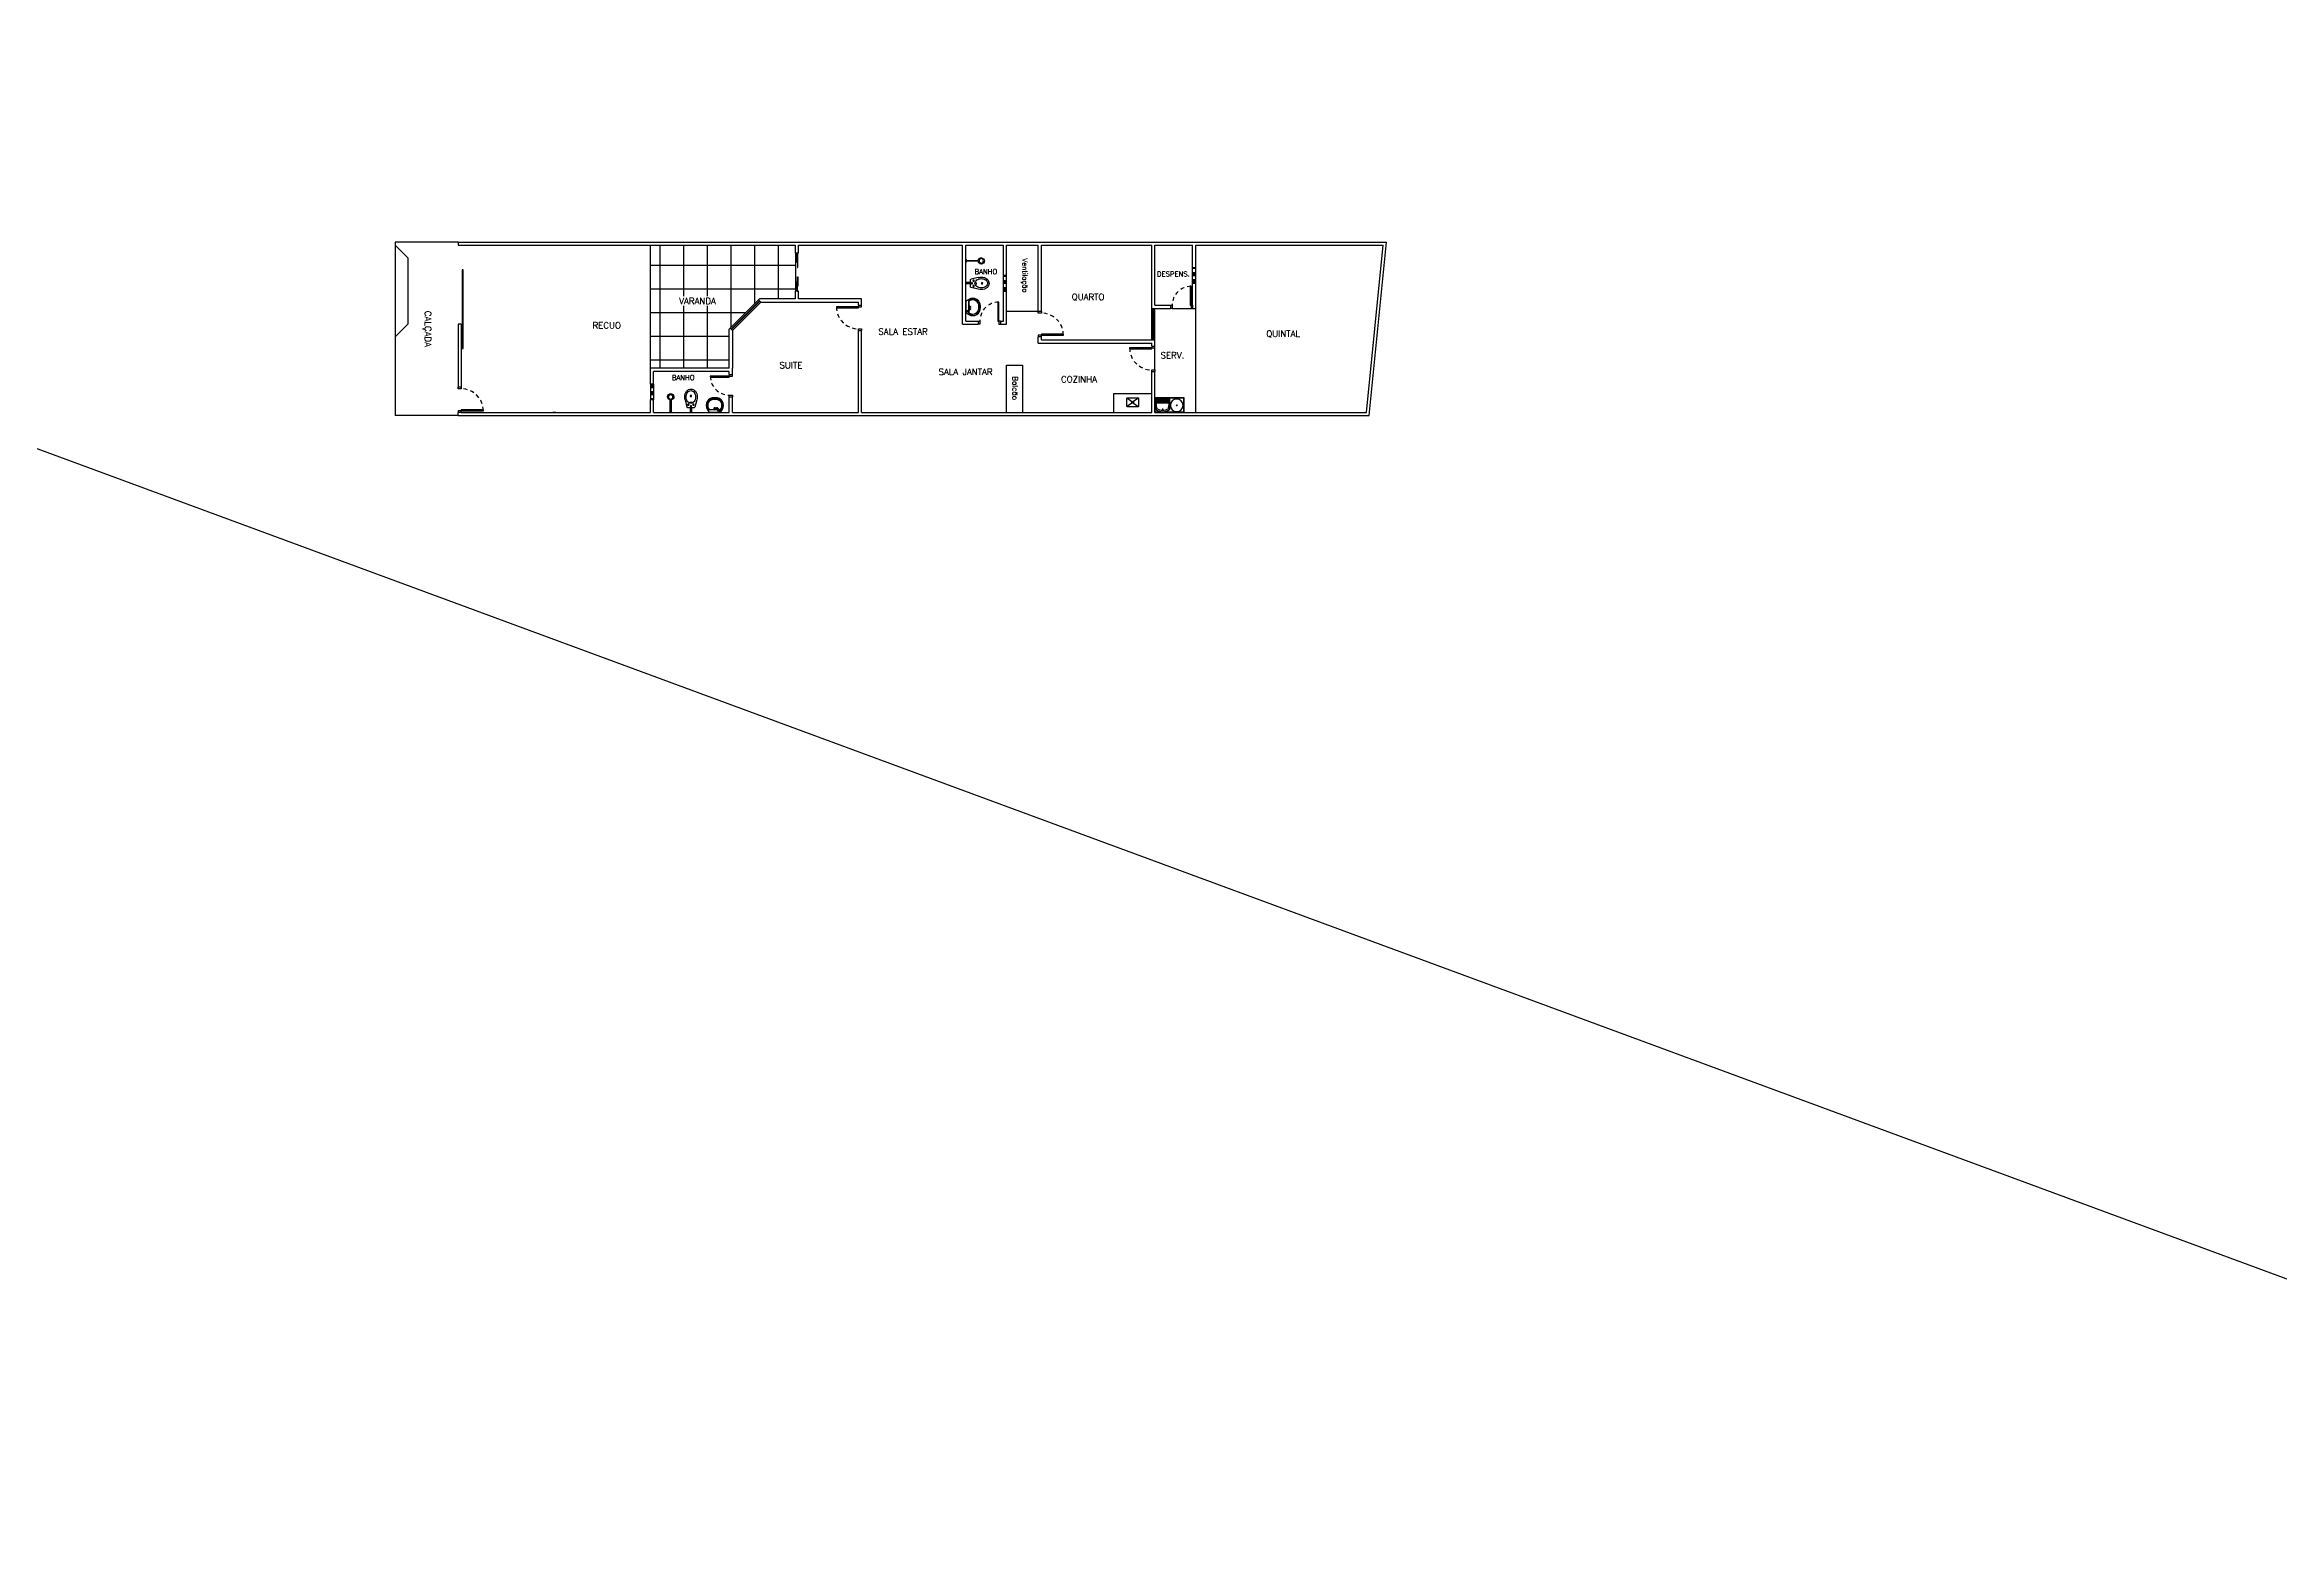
# Model space of a CAD drawing. Extents: x 1223 to 2114, y 507 to 973.
# Drawn here: x 1984.8 to 2055.7, y 554.9 to 602.3 of the extents above; entities that cross this region are included whole.
import ezdxf

# ---------------------------------------------------------------- set-up
doc = ezdxf.new("R2010")
doc.units = 0
doc.header["$MEASUREMENT"] = 0
doc.linetypes.add('HIDDEN2', pattern=[0.1875, 0.125, -0.0625])
doc.layers.get('0').update_dxf_attribs({"linetype": 'CONTINUOUS'})
for name, color, linetype in [('BANHO_COZINHA', 7, 'CONTINUOUS'), ('JANELAS', 8, 'CONTINUOUS'), ('JANELAS_EX', 4, 'CONTINUOUS'), ('JANELAS_INTERNO', 2, 'CONTINUOUS'), ('PAREDE', 2, 'CONTINUOUS'), ('PORTAS', 4, 'CONTINUOUS'), ('PROJECAO', 7, 'HIDDEN2'), ('REBAIXO', 8, 'CONTINUOUS')]:
    doc.layers.add(name, color=color, linetype=linetype)
doc.styles.add('PADRAO_TXT', font='romans.shx')

# ---------------------------------------------------------------- blocks, each defined once
blk = doc.blocks.new('BIDE')
at = {"layer": 'BANHO_COZINHA'}
for p, q in [((-0.19, 0.397), (-0.134, 0.171)), ((-0.105, 0.149), (0.097, 0.149)), ((-0.023, 0.149), (-0.023, -0.001)), ((0.017, 0.149), (0.017, -0.001)), ((0.176, 0.397), (0.127, 0.172))]:
    blk.add_line(p, q, dxfattribs=at)
blk.add_lwpolyline([(0.176, 0.396, 0.00058), (0.176, 0.397, 0.07973), (0.192, 0.495, 0.07973), (0.176, 0.593, 0.088644), (0.134, 0.671, 0.105072), (0.067, 0.726, 0.120616), (-0.007, 0.744, 0.120616), (-0.081, 0.726, 0.105072), (-0.147, 0.671, 0.088644), (-0.19, 0.593, 0.07973), (-0.206, 0.495, 0.07973)], format="xyb", dxfattribs=at)
blk.add_lwpolyline([(-0.152, 0.495, 0.074892), (-0.14, 0.416, 0.085397), (-0.109, 0.353, 0.106179), (-0.058, 0.309, 0.127661), (-0.003, 0.295, 0.127661), (0.051, 0.309, 0.106179), (0.102, 0.353, 0.085397), (0.133, 0.416, 0.074892), (0.145, 0.495, 0.074892), (0.133, 0.573, 0.085397), (0.102, 0.636, 0.106179), (0.051, 0.68, 0.127661), (-0.003, 0.694, 0.127661), (-0.058, 0.68, 0.106179), (-0.109, 0.636, 0.085397), (-0.14, 0.573, 0.074892)], format="xyb", close=True, dxfattribs=at)
for centre in [(-0.085, 0.251), (-0.004, 0.522), (-0.004, 0.197), (0.077, 0.251)]:
    blk.add_circle(centre, 0.0226, dxfattribs=at)
for centre, radius, start, end in [((0.108, 0.495), 0.313, 180, 198.23417), ((0.051, 0.476), 0.254, 198.23417, 198.36712), ((-0.105, 0.179), 0.03, 193.93535, 270), ((-0.006, 0.297), 0.04, 5.79726, 171.7626), ((0.097, 0.179), 0.03, 270, 347.59278)]:
    blk.add_arc(centre, radius, start, end, dxfattribs=at)
blk = doc.blocks.new('CHUV')
at = {"layer": 'BANHO_COZINHA'}
for p, q in [((0, 0.045), (0, -0.045)), ((0.03, 0.015), (0, 0.045)), ((0.395, 0.015), (0.03, 0.015)), ((0.03, -0.015), (0.03, 0.015)), ((0, -0.045), (0.03, -0.015)), ((0.03, -0.015), (0.395, -0.015))]:
    blk.add_line(p, q, dxfattribs=at)
blk.add_circle((0.494, 0.001), 0.07, dxfattribs=at)
blk.add_arc((0.494, 0.001), 0.1, 189.14559, 171.89103, dxfattribs=at)
blk = doc.blocks.new('LAVAT2')
at = {"layer": 'BANHO_COZINHA'}
for p, q in [((-0.154, 0.073), (-0.07, 0.157)), ((-0.121, 0.042), (-0.053, 0.143)), ((-0.053, 0.143), (-0.07, 0.157)), ((-0.042, 0.122), (0.045, 0.122)), ((0, 0.079), (0, 0.17))]:
    blk.add_line(p, q, dxfattribs=at)
for points in [[(-0.019, 0.468), (0.019, 0.468, -0.595397), (0.242, 0.101), (0.184, 0), (-0.184, 0), (-0.242, 0.101, -0.595397)], [(-0.019, 0.462), (0.019, 0.462, -0.59561), (0.237, 0.104), (0.181, 0.006), (-0.181, 0.006), (-0.237, 0.104, -0.59561)]]:
    blk.add_lwpolyline(points, format="xyb", close=True, dxfattribs=at)
for points in [[(-0.135, 0.092), (-0.184, 0.092), (-0.203, 0.124, -0.598795), (-0.019, 0.422), (0.019, 0.422, -0.599099), (0.203, 0.124), (0.184, 0.092), (-0.088, 0.092)], [(-0.13, 0.097), (-0.182, 0.097), (-0.199, 0.126, -0.599051), (-0.019, 0.417), (0.019, 0.417, -0.599358), (0.199, 0.126), (0.182, 0.097), (-0.084, 0.097)], [(-0.153, 0.074, 1.201911), (-0.117, 0.048, 1.201911)]]:
    blk.add_lwpolyline(points, format="xyb", dxfattribs=at)
for radius in [0.0263, 0.0209]:
    blk.add_circle((0, 0.122), radius, dxfattribs=at)
blk.add_arc((-0.065, 0.146), 0.012, 346.14878, 114.58148, dxfattribs=at)
blk = doc.blocks.new('CUBA1')
at = {"layer": 'BANHO_COZINHA'}
for p, q in [((-0.039, 0.03), (-0.199, 0.154)), ((0.039, 0.03), (0.199, 0.154)), ((-0.199, -0.154), (-0.039, -0.03)), ((0.196, -0.151), (0.039, -0.03))]:
    blk.add_line(p, q, dxfattribs=at)
blk.add_lwpolyline([(-0.049, -0.181), (-0.208, -0.181, -0.414214), (-0.226, -0.163), (-0.226, 0.163, -0.414214), (-0.208, 0.181), (0.208, 0.181, -0.414214), (0.226, 0.163), (0.226, -0.163, -0.414214), (0.208, -0.181), (-0.049, -0.181)], format="xyb", dxfattribs=at)
for radius in [0.0391, 0.024, 0.0147]:
    blk.add_circle((0, 0), radius, dxfattribs=at)
blk = doc.blocks.new('TANQUE2')
at = {"layer": 'BANHO_COZINHA'}
for p, q in [((-0.494, -0.182), (-0.524, -0.377)), ((-0.524, -0.377), (0.001, -0.377)), ((-0.493, -0.407), (-0.029, -0.407)), ((-0.493, -0.437), (-0.029, -0.437)), ((-0.493, -0.467), (-0.029, -0.467)), ((-0.493, -0.497), (-0.029, -0.497)), ((-0.493, -0.527), (-0.029, -0.527)), ((-0.029, -0.182), (0.001, -0.377))]:
    blk.add_line(p, q, dxfattribs=at)
for points in [[(-0.575, -0.6), (0.575, -0.6), (0.575, 0), (-0.575, 0)], [(0.56, -0.015), (-0.56, -0.015), (-0.56, -0.585), (0.56, -0.585)]]:
    blk.add_lwpolyline(points, close=True, dxfattribs=at)
blk.add_lwpolyline([(-0.544, -0.141, -0.153737), (-0.529, -0.12, -0.338906), (0.007, -0.12, -0.256007), (0.021, -0.145), (0.021, -0.557), (-0.544, -0.557)], format="xyb", close=True, dxfattribs=at)
blk.add_lwpolyline([(0.001, -0.377), (0.001, -0.537), (-0.524, -0.537), (-0.524, -0.377, -0.125189)], format="xyb", dxfattribs=at)
for centre, radius in [((-0.261, -0.118), 0.0177), ((0.295, -0.283), 0.25), ((0.295, -0.283), 0.0177)]:
    blk.add_circle(centre, radius, dxfattribs=at)
for centre, radius, start, end in [((-0.444, -0.182), 0.05, 132.73834, 180), ((-0.261, -0.47), 0.391, 57.74582, 123.74994), ((-0.079, -0.182), 0.05, 0, 57.74582)]:
    blk.add_arc(centre, radius, start, end, dxfattribs=at)
blk = doc.blocks.new('*X193')
at = {"color": 0}
for p, q in [((2004.366, 592), (2004.366, 595.9)), ((2005.116, 594.284), (2005.116, 595.9)), ((2005.866, 594.284), (2005.866, 595.9)), ((2006.616, 593.306), (2006.616, 595.9)), ((2007.366, 594.056), (2007.366, 595.9)), ((2008.116, 594.2), (2008.116, 595.9)), ((2004.052, 595.266), (2008.652, 595.266)), ((2004.052, 594.516), (2008.652, 594.516)), ((2004.052, 593.766), (2007.077, 593.766)), ((2005.116, 592), (2005.116, 593.984)), ((2005.866, 592), (2005.866, 593.984)), ((2004.052, 593.016), (2006.552, 593.016)), ((2004.052, 592.266), (2006.552, 592.266))]:
    blk.add_line(p, q, dxfattribs=at)

msp = doc.modelspace()

# ---------------------------------------------------------------- linework, layer by layer
at = {"layer": 'JANELAS'}
for p, q in [((1995.95217, 596.00032), (1995.95217, 590.50032)), ((1997.95217, 596.00032), (1995.95217, 596.00032)), ((1996.35217, 595.50032), (1995.95217, 595.90032)), ((1996.35217, 595.50032), (1996.35217, 593.40032)), ((2008.65217, 595.65032), (2008.65217, 594.45032)), ((2015.25217, 594.45032), (2015.25217, 594.95032)), ((2015.35217, 594.45032), (2015.35217, 594.95032)), ((2021.25217, 594.70032), (2021.25217, 595.20032)), ((2021.35217, 594.70032), (2021.35217, 595.20032)), ((2007.50975, 594.14274), (2006.60975, 593.24274)), ((2007.52389, 594.1286), (2006.62389, 593.2286)), ((1996.35217, 593.40032), (1995.95217, 593.00032)), ((2016.35217, 593.80032), (2015.35217, 593.80032)), ((2019.99217, 592.90032), (2019.99217, 593.90032)), ((2020.01217, 592.90032), (2020.01217, 593.90032)), ((2021.35217, 590.60032), (2021.35217, 593.90032)), ((2015.35217, 590.60032), (2015.35217, 592.10032)), ((2015.35217, 592.10032), (2015.85217, 592.10032)), ((2015.85217, 592.10032), (2015.85217, 590.60032)), ((2004.05217, 591.50032), (2004.05217, 591.00032)), ((2004.15217, 591.50032), (2004.15217, 591.00032)), ((2018.75217, 590.60032), (2018.75217, 591.20032)), ((2018.75217, 591.20032), (2019.95217, 591.20032)), ((1997.95217, 590.50032), (1995.95217, 590.50032))]:
    msp.add_line(p, q, dxfattribs=at)
at = {"layer": 'JANELAS_EX'}
for p, q in [((2019.95217, 592.90032), (2019.95217, 593.90032)), ((2020.05217, 592.90032), (2020.05217, 593.90032))]:
    msp.add_line(p, q, dxfattribs=at)
at = {"layer": 'JANELAS_INTERNO'}
msp.add_line((2078.31556, 554.87816), (1591.45014, 734.46081), dxfattribs=at)
at = {"layer": 'PAREDE'}
for p, q in [((1997.95217, 596.00032), (2027.40217, 596.00032)), ((1997.95217, 596.00032), (1997.95217, 595.90032)), ((1997.95217, 595.90032), (2008.65217, 595.90032)), ((2008.65217, 595.65032), (2008.65217, 595.90032)), ((2008.75217, 595.65032), (2008.65217, 595.65032)), ((2008.75217, 595.90032), (2013.95217, 595.90032)), ((2008.75217, 595.65032), (2008.75217, 595.90032)), ((2013.95217, 593.40032), (2013.95217, 595.90032)), ((2014.05217, 593.50032), (2014.05217, 595.90032)), ((2014.05217, 595.90032), (2015.25217, 595.90032)), ((2015.25217, 594.95032), (2015.25217, 595.90032)), ((2015.35217, 595.90032), (2016.35217, 595.90032)), ((2015.35217, 594.95032), (2015.35217, 595.90032)), ((2016.35217, 593.80032), (2016.35217, 595.90032)), ((2016.45217, 593.80032), (2016.45217, 595.90032)), ((2016.45217, 595.90032), (2019.95217, 595.90032)), ((2019.95217, 593.90032), (2019.95217, 595.90032)), ((2020.05217, 594.00032), (2020.05217, 595.90032)), ((2020.05217, 595.90032), (2021.25217, 595.90032)), ((2021.25217, 595.20032), (2021.25217, 595.90032)), ((2021.35217, 595.90032), (2027.29167, 595.90032)), ((2021.35217, 595.20032), (2021.35217, 595.90032)), ((2026.76167, 590.60032), (2027.29167, 595.90032)), ((2026.85217, 590.50032), (2027.40217, 596.00032)), ((2015.25217, 594.95032), (2015.35217, 594.95032)), ((2021.25217, 595.20032), (2021.35217, 595.20032)), ((2007.51075, 594.20032), (2007.48146, 594.17103)), ((2007.48146, 594.17103), (2007.55217, 594.10032)), ((2008.65217, 594.20032), (2007.51075, 594.20032)), ((2007.55217, 594.10032), (2010.65217, 594.10032)), ((2008.65217, 594.20032), (2008.65217, 594.45032)), ((2008.75217, 594.45032), (2008.65217, 594.45032)), ((2008.75217, 594.20032), (2008.75217, 594.45032)), ((2010.75217, 594.20032), (2008.75217, 594.20032)), ((2010.65217, 594.00032), (2010.65217, 594.10032)), ((2010.75217, 594.00032), (2010.75217, 594.20032)), ((2015.25217, 593.50032), (2015.25217, 594.45032)), ((2015.25217, 594.45032), (2015.35217, 594.45032)), ((2015.35217, 593.40032), (2015.35217, 594.45032)), ((2021.25217, 594.00032), (2021.25217, 594.70032)), ((2021.25217, 594.70032), (2021.35217, 594.70032)), ((2021.35217, 593.90032), (2021.35217, 594.70032)), ((1997.95217, 593.40032), (1997.95217, 591.40032)), ((1998.05217, 593.40032), (1997.95217, 593.40032)), ((1998.05217, 593.40032), (1998.05217, 591.40032)), ((2010.65217, 594.00032), (2010.75217, 594.00032)), ((2013.95217, 593.40032), (2014.45217, 593.40032)), ((2014.05217, 593.50032), (2014.45217, 593.50032)), ((2014.45217, 593.50032), (2014.45217, 593.40032)), ((2015.15217, 593.50032), (2015.15217, 593.40032)), ((2015.15217, 593.50032), (2015.25217, 593.50032)), ((2015.15217, 593.40032), (2015.35217, 593.40032)), ((2016.45217, 593.80032), (2016.35217, 593.80032)), ((2019.95217, 593.90032), (2020.55217, 593.90032)), ((2020.05217, 594.00032), (2020.55217, 594.00032)), ((2020.55217, 594.00032), (2020.55217, 593.90032)), ((2021.25217, 594.00032), (2021.25217, 593.90032)), ((2021.25217, 593.90032), (2021.35217, 593.90032)), ((2006.55217, 593.24174), (2006.58146, 593.27103)), ((2006.55217, 592.00032), (2006.55217, 593.24174)), ((2006.58146, 593.27103), (2006.65217, 593.20032)), ((2006.65217, 593.20032), (2006.65217, 592.00032)), ((2010.65217, 590.60032), (2010.65217, 593.20032)), ((2010.65217, 593.20032), (2010.75217, 593.20032)), ((2010.75217, 590.60032), (2010.75217, 593.20032)), ((2016.35217, 592.80032), (2016.35217, 593.00032)), ((2016.45217, 593.00032), (2016.35217, 593.00032)), ((2016.35217, 592.80032), (2019.95217, 592.80032)), ((2016.45217, 592.90032), (2016.45217, 593.00032)), ((2016.45217, 592.90032), (2020.05217, 592.90032)), ((2019.95217, 592.70032), (2019.95217, 592.80032)), ((2019.95217, 592.70032), (2020.05217, 592.70032)), ((2020.05217, 592.70032), (2020.05217, 592.90032)), ((2006.55217, 592.00032), (2004.05217, 592.00032)), ((2004.05217, 591.50032), (2004.05217, 592.00032)), ((2006.55217, 591.90032), (2004.15217, 591.90032)), ((2004.15217, 591.50032), (2004.15217, 591.90032)), ((2006.55217, 591.80032), (2006.55217, 591.90032)), ((2006.65217, 591.80032), (2006.65217, 592.00032)), ((2019.95217, 590.60032), (2019.95217, 591.90032)), ((2019.95217, 591.90032), (2020.05217, 591.90032)), ((2020.05217, 590.60032), (2020.05217, 591.90032)), ((1998.05217, 591.40032), (1997.95217, 591.40032)), ((2004.15217, 591.50032), (2004.05217, 591.50032)), ((2006.55217, 591.80032), (2006.65217, 591.80032)), ((1997.95217, 590.50032), (1997.95217, 590.60032)), ((1998.05217, 590.60032), (1997.95217, 590.60032)), ((1997.95217, 590.50032), (2026.85217, 590.50032)), ((1998.05217, 590.60032), (2004.05217, 590.60032)), ((2001.05217, 590.60032), (2000.95217, 590.60032)), ((2004.05217, 590.60032), (2004.05217, 591.00032)), ((2004.15217, 591.00032), (2004.05217, 591.00032)), ((2004.15217, 590.60032), (2004.15217, 591.00032)), ((2004.15217, 590.60032), (2006.55217, 590.60032)), ((2006.55217, 590.60032), (2006.55217, 591.10032)), ((2006.55217, 591.10032), (2006.65217, 591.10032)), ((2006.65217, 590.60032), (2006.65217, 591.10032)), ((2006.65217, 590.60032), (2010.65217, 590.60032)), ((2010.75217, 590.60032), (2019.95217, 590.60032)), ((2020.05217, 590.60032), (2026.76167, 590.60032))]:
    msp.add_line(p, q, dxfattribs=at)
at = {"layer": 'PORTAS'}
for p, q in [((2007.48146, 594.17103), (2006.58146, 593.27103)), ((2007.55217, 594.10032), (2006.65217, 593.20032))]:
    msp.add_line(p, q, dxfattribs=at)
for points in [[(2008.71217, 595.65032), (2008.71217, 595.35032), (2008.69217, 595.35032), (2008.69217, 595.65032)], [(2008.71217, 595.50032), (2008.71217, 595.20032), (2008.73217, 595.20032), (2008.73217, 595.50032)], [(1998.11217, 595.12462), (1998.08217, 595.12462), (1998.08217, 592.62462), (1998.11217, 592.62462)], [(2008.71217, 594.45032), (2008.71217, 594.75032), (2008.69217, 594.75032), (2008.69217, 594.45032)], [(2008.71217, 594.60032), (2008.71217, 594.90032), (2008.73217, 594.90032), (2008.73217, 594.60032)], [(2015.10217, 593.50032), (2015.10217, 594.10032), (2015.07217, 594.10032), (2015.07217, 593.50032)], [(2021.20217, 594.00032), (2021.20217, 594.60032), (2021.17217, 594.60032), (2021.17217, 594.00032)], [(2010.65217, 593.95032), (2009.95217, 593.95032), (2009.95217, 593.92032), (2010.65217, 593.92032)], [(2016.45217, 593.05032), (2017.15217, 593.05032), (2017.15217, 593.08032), (2016.45217, 593.08032)], [(2019.95217, 592.65032), (2019.25217, 592.65032), (2019.25217, 592.62032), (2019.95217, 592.62032)], [(2006.55217, 591.75032), (2005.95217, 591.75032), (2005.95217, 591.72032), (2006.55217, 591.72032)], [(1998.05217, 590.65032), (1998.75217, 590.65032), (1998.75217, 590.68032), (1998.05217, 590.68032)]]:
    msp.add_lwpolyline(points, close=True, dxfattribs=at)
for points in [[(2010.65217, 594.00032), (2010.65217, 593.95032), (2010.75217, 593.95032), (2010.75217, 594.00032)], [(2014.45217, 593.50032), (2014.50217, 593.50032), (2014.50217, 593.40032), (2014.45217, 593.40032)], [(2015.15217, 593.50032), (2015.10217, 593.50032), (2015.10217, 593.40032), (2015.15217, 593.40032)], [(2016.45217, 593.80032), (2016.45217, 593.75032), (2016.35217, 593.75032), (2016.35217, 593.80032)], [(2020.55217, 594.00032), (2020.60217, 594.00032), (2020.60217, 593.90032), (2020.55217, 593.90032)], [(2021.25217, 594.00032), (2021.20217, 594.00032), (2021.20217, 593.90032), (2021.25217, 593.90032)], [(2010.65217, 593.20032), (2010.65217, 593.25032), (2010.75217, 593.25032), (2010.75217, 593.20032)], [(2016.45217, 593.00032), (2016.45217, 593.05032), (2016.35217, 593.05032), (2016.35217, 593.00032)], [(2019.95217, 592.70032), (2019.95217, 592.65032), (2020.05217, 592.65032), (2020.05217, 592.70032)], [(2019.95217, 591.90032), (2019.95217, 591.95032), (2020.05217, 591.95032), (2020.05217, 591.90032)], [(1998.05217, 591.40032), (1998.05217, 591.35032), (1997.95217, 591.35032), (1997.95217, 591.40032)], [(2006.55217, 591.80032), (2006.55217, 591.75032), (2006.65217, 591.75032), (2006.65217, 591.80032)], [(1998.05217, 590.60032), (1998.05217, 590.65032), (1997.95217, 590.65032), (1997.95217, 590.60032)], [(2006.55217, 591.10032), (2006.55217, 591.15032), (2006.65217, 591.15032), (2006.65217, 591.10032)]]:
    msp.add_lwpolyline(points, dxfattribs=at)
at = {"layer": 'PROJECAO'}
for p, q in [((2015.29217, 594.45032), (2015.29217, 594.95032)), ((2015.31217, 594.45032), (2015.31217, 594.95032)), ((2021.29217, 594.70032), (2021.29217, 595.20032)), ((2021.31217, 594.70032), (2021.31217, 595.20032)), ((2004.09217, 591.50032), (2004.09217, 591.00032)), ((2004.11217, 591.50032), (2004.11217, 591.00032))]:
    msp.add_line(p, q, dxfattribs=at)
for centre, radius, start, end in [((2015.10217, 593.50032), 0.6, 90, 180), ((2021.20217, 594.00032), 0.6, 90, 180), ((2010.65217, 593.95032), 0.7, 180, 270), ((2016.45217, 593.05032), 0.7, 0, 90), ((2019.95217, 592.65032), 0.7, 180, 270), ((1998.05217, 590.65032), 0.7, 0, 90), ((2006.55217, 591.75032), 0.6, 180, 270)]:
    msp.add_arc(centre, radius, start, end, dxfattribs=at)
at = {"layer": 'REBAIXO'}
for p, q in [((2004.05217, 592.00032), (2004.05217, 595.90032)), ((2020.60217, 593.90032), (2021.20217, 593.90032)), ((2020.05217, 591.95032), (2020.05217, 592.65032))]:
    msp.add_line(p, q, dxfattribs=at)

# ---------------------------------------------------------------- block references
at = {"layer": 'PAREDE', "xscale": -1}
for name, p, rotation in [('CHUV', (2014.05217, 595.40844), 180), ('BIDE', (2014.05217, 594.70032), 270), ('LAVAT2', (2014.05217, 593.94529), 270), ('CHUV', (2004.69421, 590.60032), 270)]:
    msp.add_blockref(name, p, dxfattribs=dict(at, rotation=rotation))
for name, p in [('BIDE', (2005.33126, 590.60032)), ('LAVAT2', (2006.09523, 590.60032))]:
    msp.add_blockref(name, p, dxfattribs=at)
at = {"layer": 'PAREDE', "yscale": 0.7999999999999546, "rotation": 180}
for name, p, xscale, zscale in [('CUBA1', (2019.34923, 590.92389), 0.7999999999999546, 0.7999999999999546), ('TANQUE2', (2020.51217, 590.60032), -0.7999999999999546, 0.8)]:
    msp.add_blockref(name, p, dxfattribs=dict(at, xscale=xscale, zscale=zscale))
at = {"layer": 'REBAIXO', "linetype": 'Continuous'}
msp.add_blockref('*X193', (0, 0), dxfattribs=at)

# ---------------------------------------------------------------- texts
at = {"layer": 'JANELAS', "style": 'PADRAO_TXT'}
msp.add_text('Balcão', height=0.17, rotation=270, dxfattribs=at).set_placement((2015.53554, 591.75158))
at = {"layer": 'PAREDE', "style": 'PADRAO_TXT'}
for s, height, p in [('Ventilação', 0.16, (2015.85725, 595.48647)), ('CALÇADA', 0.2, (1996.89417, 593.82483))]:
    msp.add_text(s, height=height, rotation=270, dxfattribs=at).set_placement(p)
for s, height, p in [('BANHO', 0.16, (2014.33292, 594.98648)), ('DESPENS.', 0.16, (2020.12, 594.91219)), ('VARANDA', 0.2, (2004.96409, 594.034)), ('QUARTO', 0.2, (2017.41576, 594.16565)), ('RECUO', 0.2, (2002.2153, 593.26259)), ('SALA ESTAR', 0.2, (2011.28146, 593.06515)), ('QUINTAL', 0.2, (2023.58669, 592.99527)), ('SUITE', 0.2, (2008.14471, 591.99951)), ('SALA JANTAR', 0.2, (2013.19101, 591.78908)), ('SERV.', 0.2, (2020.23436, 592.31162)), ('BANHO', 0.16, (2004.73313, 591.62657)), ('COZINHA', 0.2, (2017.07697, 591.55335))]:
    msp.add_text(s, height=height, dxfattribs=at).set_placement(p)

doc.saveas('drawing.dxf')
